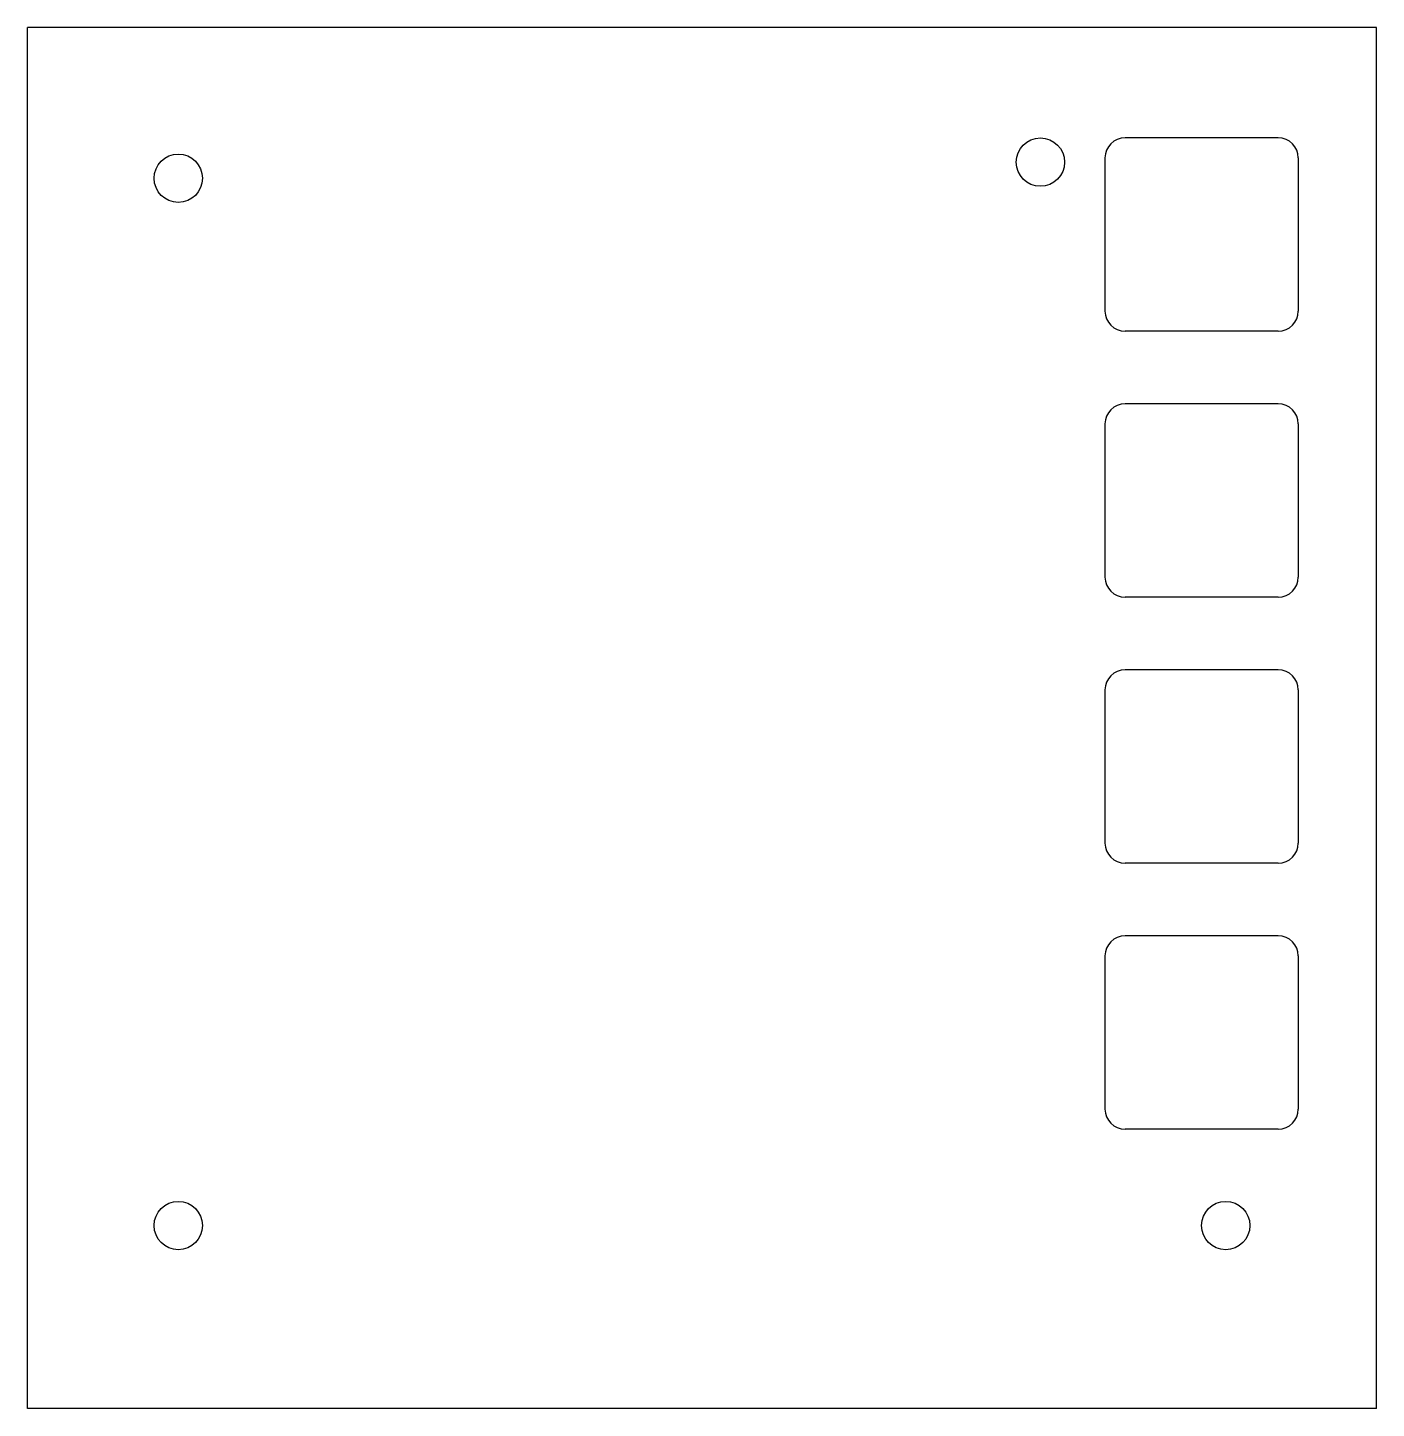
# Model space of a CAD drawing. Extents: x -41.8 to 41.8, y -43.9 to 41.9.
import ezdxf

# ---------------------------------------------------------------- set-up
doc = ezdxf.new("R2010")
doc.units = 0
doc.header["$MEASUREMENT"] = 0
doc.layers.add('VISIBLE', color=7, linetype='CONTINUOUS')

msp = doc.modelspace()

# ---------------------------------------------------------------- linework, layer by layer
at = {"layer": 'VISIBLE'}
for p, q in [((41.85, 41.85), (-41.85, 41.85)), ((-41.85, -43.85), (-41.85, 41.85)), ((41.85, -43.85), (41.85, 41.85)), ((35.755, 35.01), (26.255, 35.01)), ((25.005, 33.76), (25.005, 24.26)), ((37.005, 33.76), (37.005, 24.26)), ((35.755, 23.01), (26.255, 23.01)), ((35.755, 18.5), (26.255, 18.5)), ((25.005, 17.25), (25.005, 7.75)), ((37.005, 17.25), (37.005, 7.75)), ((35.755, 6.5), (26.255, 6.5)), ((35.755, 1.99), (26.255, 1.99)), ((25.005, 0.74), (25.005, -8.76)), ((37.005, 0.74), (37.005, -8.76)), ((35.755, -10.01), (26.255, -10.01)), ((35.755, -14.52), (26.255, -14.52)), ((25.005, -15.77), (25.005, -25.27)), ((37.005, -15.77), (37.005, -25.27)), ((35.755, -26.52), (26.255, -26.52)), ((41.85, -43.85), (-41.85, -43.85))]:
    msp.add_line(p, q, dxfattribs=at)
for centre in [(21, 33.5), (-32.5, 32.5), (-32.5, -32.5), (32.5, -32.5)]:
    msp.add_circle(centre, 1.5, dxfattribs=at)
for centre, start, end in [((26.255, 33.76), 90, 180), ((35.755, 33.76), 0, 90), ((26.255, 24.26), 180, 270), ((35.755, 24.26), 270, 0), ((26.255, 17.25), 90, 180), ((35.755, 17.25), 0, 90), ((26.255, 7.75), 180, 270), ((35.755, 7.75), 270, 0), ((26.255, 0.74), 90, 180), ((35.755, 0.74), 0, 90), ((26.255, -8.76), 180, 270), ((35.755, -8.76), 270, 0), ((26.255, -15.77), 90, 180), ((35.755, -15.77), 0, 90), ((26.255, -25.27), 180, 270), ((35.755, -25.27), 270, 0)]:
    msp.add_arc(centre, 1.25, start, end, dxfattribs=at)

doc.saveas('drawing.dxf')
